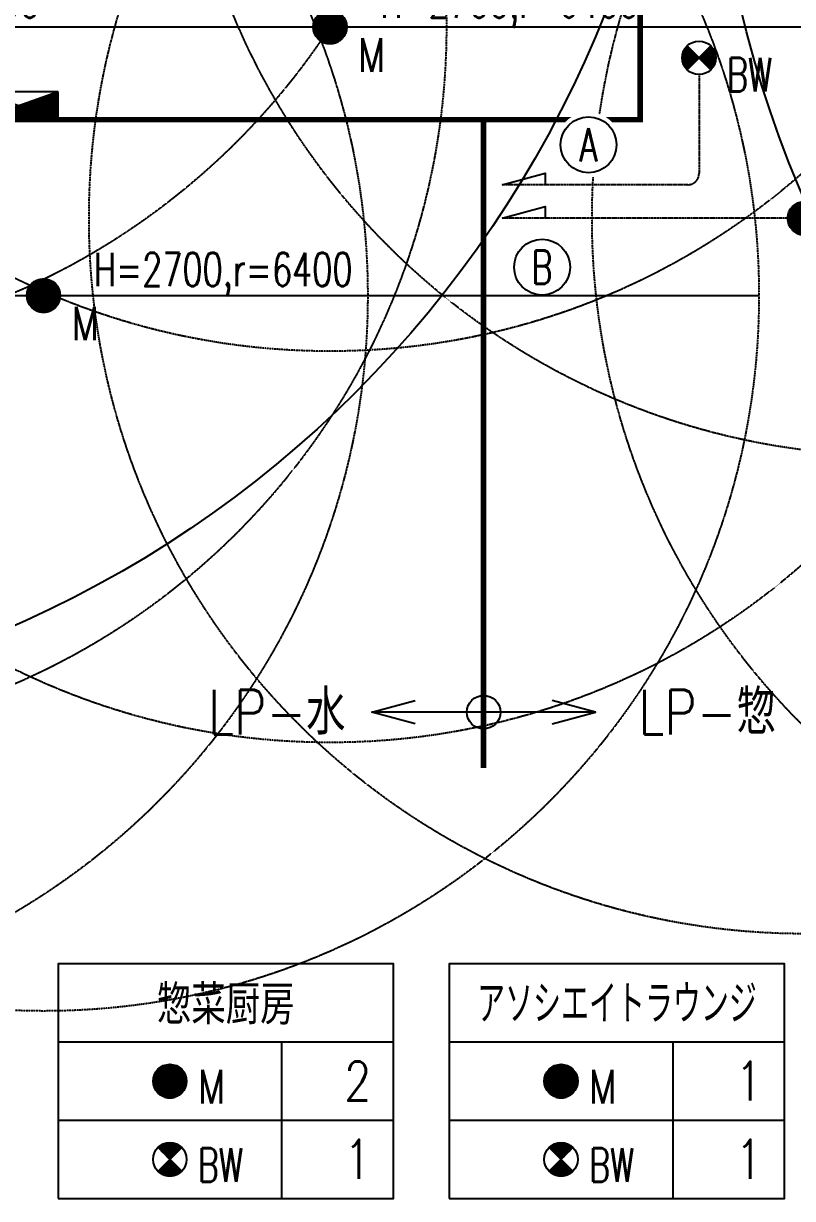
# Model space of a CAD drawing. Header units: millimetres. Extents: x 3825 to 176605, y 1457 to 56850.
# Drawn here: x 118042 to 124921, y 10875 to 21385 of the extents above; entities that cross this region are included whole.
import ezdxf
from ezdxf.enums import TextEntityAlignment as Align

# ---------------------------------------------------------------- set-up
doc = ezdxf.new("R2010")
doc.units = ezdxf.units.MM
doc.header["$LTSCALE"] = 0.2
doc.set_wipeout_variables(frame=1)
for name, pattern in [('CENTER', [50.8, 31.75, -6.35, 6.35, -6.35]), ('HIDDEN2', [4.7625, 3.175, -1.5875]), ('PHANTOM', [63.5, 31.75, -6.35, 6.35, -6.35, 6.35, -6.35])]:
    doc.linetypes.add(name, pattern=pattern)
doc.layers.get('Defpoints').update_dxf_attribs({"color": 5})
for name, color, linetype in [('1_シンボル', 2, 'Continuous'), ('1_回路番号', 4, 'Continuous'), ('1_文字', 3, 'Continuous'), ('1_範囲円', 7, 'HIDDEN2'), ('1_配線_1', 1, 'Continuous'), ('1_配線_4', 1, 'CENTER'), ('1_電源区画', 4, 'Continuous')]:
    doc.layers.add(name, color=color, linetype=linetype)
doc.layers.add('kakure', color=5, linetype='Continuous', plot=False)
doc.styles.get("Standard").update_dxf_attribs({"font": 'simplex.shx', "width": 0.8, "bigfont": 'extfont2.shx'})
pattern_1 = [(0, (-30500, -18700), (0, 3.175), [])]
pattern_2 = [(0, (-51500, -19500), (0, 3.175), [])]

# ---------------------------------------------------------------- blocks, each defined once
blk = doc.blocks.new('2_非常照明_埋込中天井（H2700R6400）')
at = {"layer": '1_シンボル', "linetype": 'ByBlock'}
h = blk.add_hatch(dxfattribs=at)
h.set_pattern_fill('LINE', color=256, style=0)
h.set_pattern_definition(pattern_1)
edge = h.paths.add_edge_path()
edge.add_arc((0, 0), 150, 0, 360)
blk.add_circle((0, 0), 150, dxfattribs=at)
at = {"layer": '1_範囲円'}
blk.add_circle((0, 0), 6400, dxfattribs=at)
at = {"layer": 'kakure'}
blk.add_line((0, 0), (6400, 0), dxfattribs=at)
at = {"layer": 'kakure', "width": 0.7}
blk.add_text('H=2700,r=6400', height=300, dxfattribs=at).set_placement((451, 233), align=Align.MIDDLE_LEFT)
blk = doc.blocks.new('EL-避難口誘導灯')
at = {"linetype": 'ByBlock'}
h = blk.add_hatch(dxfattribs=at)
h.set_pattern_fill('LINE', color=0, style=0)
h.set_pattern_definition(pattern_2)
h.paths.add_polyline_path([(-106, 106), (0, 0), (106, 106, 0.414214)])
h = blk.add_hatch(dxfattribs=at)
h.set_pattern_fill('LINE', color=0, style=0)
h.set_pattern_definition(pattern_2)
h.paths.add_polyline_path([(-106, -106, 0.414214), (106, -106), (0, 0)])
at = {"color": 0, "linetype": 'ByBlock'}
for p, q in [((-106, 106), (106, -106)), ((-106, -106), (106, 106))]:
    blk.add_line(p, q, dxfattribs=at)
blk.add_circle((0, 0), 150, dxfattribs=at)
blk = doc.blocks.new('B-電灯動力盤 A')
at = {"linetype": 'ByBlock'}
h = blk.add_hatch(dxfattribs=at)
h.set_pattern_fill('LINE', color=0, style=0)
h.set_pattern_definition([(0, (-9500, -23375), (0, 3.175), [])])
h.paths.add_polyline_path([(350, 250), (-350, 0), (350, 0)])
at = {"color": 0, "linetype": 'ByBlock', "lineweight": -2}
blk.add_line((-350, 250), (350, 0), dxfattribs=at)
at = {"color": 0, "linetype": 'ByBlock'}
for p, q in [((350, 250), (-350, 0)), ((350, 250), (-350, 250)), ((-350, 250), (-350, 0)), ((350, 0), (350, 250)), ((-350, 0), (350, 0))]:
    blk.add_line(p, q, dxfattribs=at)
blk = doc.blocks.new('2_非常照明_埋込中天井（H3000R6900）')
at = {"layer": '1_範囲円'}
blk.add_circle((0, 0), 6900, dxfattribs=at)
blk = doc.blocks.new('2_非常照明_埋込低天井（H2700R3600）')
at = {"layer": '1_シンボル', "linetype": 'ByBlock'}
h = blk.add_hatch(dxfattribs=at)
h.set_pattern_fill('LINE', color=256, style=0)
h.set_pattern_definition(pattern_1)
edge = h.paths.add_edge_path()
edge.add_arc((0, 0), 150, 0, 360)
blk.add_circle((0, 0), 150, dxfattribs=at)
at = {"layer": '1_範囲円'}
blk.add_circle((0, 0), 3600, dxfattribs=at)
at = {"layer": 'kakure'}
blk.add_line((0, 0), (3600, 0), dxfattribs=at)
at = {"layer": 'kakure', "width": 0.6}
for s, p in [('H=2700,', (451, 683)), ('r=3600', (451, 233))]:
    blk.add_text(s, height=300, dxfattribs=at).set_placement(p, align=Align.MIDDLE_LEFT)

msp = doc.modelspace()

# ---------------------------------------------------------------- hatches: boundary and pattern name
at = {"layer": '1_シンボル', "linetype": 'ByBlock'}
h = msp.add_hatch(dxfattribs=at)
h.set_pattern_fill('LINE', color=256, style=0)
h.set_pattern_definition([(0, (88850.812, -6775.1392), (0, 3.175), [])])
edge = h.paths.add_edge_path()
edge.add_arc((119351, 11925), 150, 0, 360)
h = msp.add_hatch(dxfattribs=at)
h.set_pattern_fill('LINE', color=256, style=0)
h.set_pattern_definition([(0, (92350.812, -6775.1392), (0, 3.175), [])])
edge = h.paths.add_edge_path()
edge.add_arc((122851, 11925), 150, 0, 360)

# ---------------------------------------------------------------- linework, layer by layer
for centre in [(119351, 11925), (122851, 11925)]:
    msp.add_circle(centre, 150, dxfattribs=at)
at = {"layer": '1_文字', "lineweight": -3}
for p, q in [((118351, 12275), (121351, 12275)), ((120351, 12275), (120351, 10875)), ((121851, 12275), (124851, 12275)), ((123851, 12275), (123851, 10875)), ((118351, 11575), (121351, 11575)), ((121851, 11575), (124851, 11575))]:
    msp.add_line(p, q, dxfattribs=at)
for points in [[(118351, 10875), (121351, 10875), (121351, 12975), (118351, 12975)], [(121851, 10875), (124851, 10875), (124851, 12975), (121851, 12975)]]:
    msp.add_lwpolyline(points, close=True, dxfattribs=at)
at = {"layer": '1_配線_1'}
for points in [[(122323, 19943), (122709, 20047), (122709, 19943)], [(122323, 19643), (122709, 19747), (122709, 19643)]]:
    msp.add_lwpolyline(points, dxfattribs=at)
at = {"layer": '1_配線_4'}
for p, q in [((115575, 21354), (120634, 21354)), ((124085, 20928), (124085, 20043)), ((123985, 19943), (122323, 19943)), ((124878, 19643), (122323, 19643)), ((114871, 18952), (118071, 18952))]:
    msp.add_line(p, q, dxfattribs=at)
msp.add_arc((123985, 20043), 100, 270, 0, dxfattribs=at)
at = {"layer": '1_電源区画'}
msp.add_line((123158, 15225), (121158, 15225), dxfattribs=at)
at = {"layer": '1_電源区画', "linetype": 'PHANTOM', "const_width": 50}
msp.add_lwpolyline([(113151, 14725), (113151, 20525), (122158, 20525), (122158, 14725)], dxfattribs=at)
at = {"layer": '1_電源区画'}
for points in [[(121545, 15121), (121158, 15225), (121545, 15328)], [(122772, 15121), (123158, 15225), (122772, 15328)]]:
    msp.add_lwpolyline(points, dxfattribs=at)
msp.add_circle((122158, 15225), 150, dxfattribs=at)
at = {"layer": 'Defpoints'}
for centre in [(113944, 25159), (134195, 23810)]:
    msp.add_circle(centre, 10000, dxfattribs=at)

# ---------------------------------------------------------------- block references
at = {"layer": '1_シンボル'}
for name, p in [('2_非常照明_埋込中天井（H3000R6900）', (129695, 27700)), ('2_非常照明_埋込中天井（H2700R6400）', (115425, 24854)), ('2_非常照明_埋込低天井（H2700R3600）', (128418, 24754)), ('2_非常照明_埋込中天井（H2700R6400）', (115425, 21354)), ('2_非常照明_埋込中天井（H2700R6400）', (125028, 19643)), ('2_非常照明_埋込中天井（H2700R6400）', (129528, 19643)), ('2_非常照明_埋込中天井（H2700R6400）', (114721, 18952)), ('B-電灯動力盤 A', (118001, 20525))]:
    msp.add_blockref(name, p, dxfattribs=at)
at = {"layer": '1_シンボル', "linetype": 'Continuous', "lineweight": 0}
for p, rotation in [((124085, 21078), 89.99999999999997), ((119351, 11225), 180), ((122851, 11225), 180)]:
    msp.add_blockref('EL-避難口誘導灯', p, dxfattribs=dict(at, rotation=rotation))

# ---------------------------------------------------------------- texts
at = {"layer": '1_文字'}
for s, width, p in [('M', 0.8, (121034, 20954)), ('BW', 0.7, (124335, 20778)), ('M', 0.8, (118471, 18552)), ('M', 0.8, (119601, 11725)), ('M', 0.8, (123101, 11725)), ('BW', 0.7, (119601, 11025)), ('BW', 0.7, (123101, 11025))]:
    msp.add_text(s, height=300, dxfattribs=dict(at, width=width)).set_placement(p)
at = {"layer": '1_文字', "lineweight": -3}
for s, width, p in [('惣菜厨房', 0.8, (119851, 12625)), ('アソシエイトラウンジ', 0.65, (123351, 12625))]:
    msp.add_text(s, height=350, dxfattribs=dict(at, width=width)).set_placement(p, align=Align.MIDDLE)
at = {"layer": '1_文字', "lineweight": -3, "width": 0.8}
for s, p in [('2', (121151, 11750)), ('1', (124651, 11750)), ('1', (121151, 11050)), ('1', (124651, 11050))]:
    msp.add_text(s, height=350, dxfattribs=at).set_placement(p, align=Align.RIGHT)
at = {"layer": '1_電源区画', "width": 0.8}
for s, p in [('LP-水', (120308, 15225)), ('LP-惣', (124158, 15225))]:
    msp.add_text(s, height=400, dxfattribs=at).set_placement(p, align=Align.MIDDLE_CENTER)

# ---------------------------------------------------------------- next in the draw order: wipeouts: each hides what was drawn before it
msp.add_wipeout([(122680, 19497), (122678, 19497), (122676, 19497), (122674, 19497), (122672, 19497), (122671, 19497), (122669, 19497), (122667, 19497), (122665, 19497), (122663, 19497), (122662, 19497), (122660, 19497), (122658, 19497), (122656, 19496), (122654, 19496), (122652, 19496), (122651, 19496), (122649, 19496), (122647, 19495), (122645, 19495), (122643, 19495), (122641, 19495), (122640, 19495), (122638, 19494), (122636, 19494), (122634, 19494), (122632, 19493), (122631, 19493), (122629, 19493), (122627, 19492), (122625, 19492), (122623, 19492), (122622, 19491), (122620, 19491), (122618, 19491), (122616, 19490), (122614, 19490), (122613, 19489), (122611, 19489), (122609, 19489), (122607, 19488), (122606, 19488), (122604, 19487), (122602, 19487), (122600, 19486), (122598, 19486), (122597, 19485), (122595, 19485), (122593, 19484), (122591, 19483), (122590, 19483), (122588, 19482), (122586, 19482), (122585, 19481), (122583, 19481), (122581, 19480), (122579, 19479), (122578, 19479), (122576, 19478), (122574, 19477), (122573, 19477), (122571, 19476), (122569, 19475), (122567, 19475), (122566, 19474), (122564, 19473), (122562, 19472), (122561, 19472), (122559, 19471), (122557, 19470), (122556, 19469), (122554, 19469), (122552, 19468), (122551, 19467), (122549, 19466), (122548, 19465), (122546, 19464), (122544, 19464), (122543, 19463), (122541, 19462), (122539, 19461), (122538, 19460), (122536, 19459), (122535, 19458), (122533, 19457), (122531, 19456), (122530, 19455), (122528, 19454), (122527, 19454), (122525, 19453), (122524, 19452), (122522, 19451), (122521, 19450), (122519, 19449), (122518, 19448), (122516, 19447), (122515, 19445), (122513, 19444), (122512, 19443), (122510, 19442), (122509, 19441), (122507, 19440), (122506, 19439), (122504, 19438), (122503, 19437), (122501, 19436), (122500, 19435), (122498, 19433), (122497, 19432), (122496, 19431), (122494, 19430), (122493, 19429), (122491, 19428), (122490, 19426), (122489, 19425), (122487, 19424), (122486, 19423), (122484, 19422), (122483, 19420), (122482, 19419), (122480, 19418), (122479, 19417), (122478, 19415), (122476, 19414), (122475, 19413), (122474, 19411), (122473, 19410), (122471, 19409), (122470, 19407), (122469, 19406), (122467, 19405), (122466, 19403), (122465, 19402), (122464, 19401), (122463, 19399), (122461, 19398), (122460, 19397), (122459, 19395), (122458, 19394), (122457, 19392), (122455, 19391), (122454, 19390), (122453, 19388), (122452, 19387), (122451, 19385), (122450, 19384), (122449, 19382), (122447, 19381), (122446, 19379), (122445, 19378), (122444, 19376), (122443, 19375), (122442, 19373), (122441, 19372), (122440, 19370), (122439, 19369), (122438, 19367), (122437, 19366), (122436, 19364), (122435, 19363), (122434, 19361), (122433, 19360), (122432, 19358), (122431, 19357), (122430, 19355), (122429, 19353), (122428, 19352), (122427, 19350), (122426, 19349), (122426, 19347), (122425, 19345), (122424, 19344), (122423, 19342), (122422, 19341), (122421, 19339), (122420, 19337), (122420, 19336), (122419, 19334), (122418, 19332), (122417, 19331), (122416, 19329), (122416, 19327), (122415, 19326), (122414, 19324), (122413, 19322), (122413, 19321), (122412, 19319), (122411, 19317), (122411, 19316), (122410, 19314), (122409, 19312), (122409, 19311), (122408, 19309), (122407, 19307), (122407, 19305), (122406, 19304), (122405, 19302), (122405, 19300), (122404, 19299), (122404, 19297), (122403, 19295), (122403, 19293), (122402, 19292), (122401, 19290), (122401, 19288), (122400, 19286), (122400, 19285), (122399, 19283), (122399, 19281), (122398, 19279), (122398, 19277), (122398, 19276), (122397, 19274), (122397, 19272), (122396, 19270), (122396, 19269), (122396, 19267), (122395, 19265), (122395, 19263), (122394, 19261), (122394, 19260), (122394, 19258), (122393, 19256), (122393, 19254), (122393, 19252), (122393, 19251), (122392, 19249), (122392, 19247), (122392, 19245), (122391, 19243), (122391, 19241), (122391, 19240), (122391, 19238), (122391, 19236), (122390, 19234), (122390, 19232), (122390, 19230), (122390, 19229), (122390, 19227), (122390, 19225), (122390, 19223), (122389, 19221), (122389, 19220), (122389, 19218), (122389, 19216), (122389, 19214), (122389, 19212), (122389, 19210), (122389, 19209), (122389, 19207), (122389, 19205), (122389, 19203), (122389, 19201), (122389, 19199), (122389, 19198), (122389, 19196), (122389, 19194), (122389, 19192), (122389, 19190), (122390, 19188), (122390, 19187), (122390, 19185), (122390, 19183), (122390, 19181), (122390, 19179), (122390, 19177), (122391, 19176), (122391, 19174), (122391, 19172), (122391, 19170), (122391, 19168), (122392, 19167), (122392, 19165), (122392, 19163), (122393, 19161), (122393, 19159), (122393, 19157), (122393, 19156), (122394, 19154), (122394, 19152), (122394, 19150), (122395, 19148), (122395, 19147), (122396, 19145), (122396, 19143), (122396, 19141), (122397, 19139), (122397, 19138), (122398, 19136), (122398, 19134), (122398, 19132), (122399, 19131), (122399, 19129), (122400, 19127), (122400, 19125), (122401, 19124), (122401, 19122), (122402, 19120), (122403, 19118), (122403, 19117), (122404, 19115), (122404, 19113), (122405, 19111), (122405, 19110), (122406, 19108), (122407, 19106), (122407, 19104), (122408, 19103), (122409, 19101), (122409, 19099), (122410, 19098), (122411, 19096), (122411, 19094), (122412, 19092), (122413, 19091), (122413, 19089), (122414, 19087), (122415, 19086), (122416, 19084), (122416, 19082), (122417, 19081), (122418, 19079), (122419, 19077), (122420, 19076), (122420, 19074), (122421, 19073), (122422, 19071), (122423, 19069), (122424, 19068), (122425, 19066), (122426, 19064), (122426, 19063), (122427, 19061), (122428, 19060), (122429, 19058), (122430, 19057), (122431, 19055), (122432, 19053), (122433, 19052), (122434, 19050), (122435, 19049), (122436, 19047), (122437, 19046), (122438, 19044), (122439, 19043), (122440, 19041), (122441, 19040), (122442, 19038), (122443, 19037), (122444, 19035), (122445, 19034), (122446, 19032), (122447, 19031), (122449, 19029), (122450, 19028), (122451, 19026), (122452, 19025), (122453, 19023), (122454, 19022), (122455, 19021), (122457, 19019), (122458, 19018), (122459, 19016), (122460, 19015), (122461, 19014), (122463, 19012), (122464, 19011), (122465, 19009), (122466, 19008), (122467, 19007), (122469, 19005), (122470, 19004), (122471, 19003), (122473, 19002), (122474, 19000), (122475, 18999), (122476, 18998), (122478, 18996), (122479, 18995), (122480, 18994), (122482, 18993), (122483, 18991), (122484, 18990), (122486, 18989), (122487, 18988), (122489, 18986), (122490, 18985), (122491, 18984), (122493, 18983), (122494, 18982), (122496, 18980), (122497, 18979), (122498, 18978), (122500, 18977), (122501, 18976), (122503, 18975), (122504, 18974), (122506, 18973), (122507, 18971), (122509, 18970), (122510, 18969), (122512, 18968), (122513, 18967), (122515, 18966), (122516, 18965), (122518, 18964), (122519, 18963), (122521, 18962), (122522, 18961), (122524, 18960), (122525, 18959), (122527, 18958), (122528, 18957), (122530, 18956), (122531, 18955), (122533, 18954), (122535, 18953), (122536, 18952), (122538, 18952), (122539, 18951), (122541, 18950), (122543, 18949), (122544, 18948), (122546, 18947), (122548, 18946), (122549, 18945), (122551, 18945), (122552, 18944), (122554, 18943), (122556, 18942), (122557, 18941), (122559, 18941), (122561, 18940), (122562, 18939), (122564, 18938), (122566, 18938), (122567, 18937), (122569, 18936), (122571, 18936), (122573, 18935), (122574, 18934), (122576, 18934), (122578, 18933), (122579, 18932), (122581, 18932), (122583, 18931), (122585, 18930), (122586, 18930), (122588, 18929), (122590, 18929), (122591, 18928), (122593, 18928), (122595, 18927), (122597, 18926), (122598, 18926), (122600, 18925), (122602, 18925), (122604, 18924), (122606, 18924), (122607, 18924), (122609, 18923), (122611, 18923), (122613, 18922), (122614, 18922), (122616, 18921), (122618, 18921), (122620, 18921), (122622, 18920), (122623, 18920), (122625, 18919), (122627, 18919), (122629, 18919), (122631, 18918), (122632, 18918), (122634, 18918), (122636, 18918), (122638, 18917), (122640, 18917), (122641, 18917), (122643, 18917), (122645, 18916), (122647, 18916), (122649, 18916), (122651, 18916), (122652, 18916), (122654, 18915), (122656, 18915), (122658, 18915), (122660, 18915), (122662, 18915), (122663, 18915), (122665, 18915), (122667, 18914), (122669, 18914), (122671, 18914), (122672, 18914), (122674, 18914), (122676, 18914), (122678, 18914), (122680, 18914), (122682, 18914), (122683, 18914), (122685, 18914), (122687, 18914), (122689, 18914), (122691, 18914), (122693, 18914), (122694, 18914), (122696, 18915), (122698, 18915), (122700, 18915), (122702, 18915), (122704, 18915), (122705, 18915), (122707, 18915), (122709, 18916), (122711, 18916), (122713, 18916), (122715, 18916), (122716, 18916), (122718, 18917), (122720, 18917), (122722, 18917), (122724, 18917), (122725, 18918), (122727, 18918), (122729, 18918), (122731, 18918), (122733, 18919), (122734, 18919), (122736, 18919), (122738, 18920), (122740, 18920), (122742, 18921), (122743, 18921), (122745, 18921), (122747, 18922), (122749, 18922), (122751, 18923), (122752, 18923), (122754, 18924), (122756, 18924), (122758, 18924), (122759, 18925), (122761, 18925), (122763, 18926), (122765, 18926), (122766, 18927), (122768, 18928), (122770, 18928), (122772, 18929), (122773, 18929), (122775, 18930), (122777, 18930), (122779, 18931), (122780, 18932), (122782, 18932), (122784, 18933), (122786, 18934), (122787, 18934), (122789, 18935), (122791, 18936), (122792, 18936), (122794, 18937), (122796, 18938), (122797, 18938), (122799, 18939), (122801, 18940), (122802, 18941), (122804, 18941), (122806, 18942), (122807, 18943), (122809, 18944), (122811, 18945), (122812, 18945), (122814, 18946), (122816, 18947), (122817, 18948), (122819, 18949), (122820, 18950), (122822, 18951), (122824, 18952), (122825, 18952), (122827, 18953), (122828, 18954), (122830, 18955), (122832, 18956), (122833, 18957), (122835, 18958), (122836, 18959), (122838, 18960), (122839, 18961), (122841, 18962), (122842, 18963), (122844, 18964), (122845, 18965), (122847, 18966), (122848, 18967), (122850, 18968), (122851, 18969), (122853, 18970), (122854, 18971), (122856, 18973), (122857, 18974), (122859, 18975), (122860, 18976), (122862, 18977), (122863, 18978), (122865, 18979), (122866, 18980), (122867, 18982), (122869, 18983), (122870, 18984), (122872, 18985), (122873, 18986), (122874, 18988), (122876, 18989), (122877, 18990), (122878, 18991), (122880, 18993), (122881, 18994), (122882, 18995), (122884, 18996), (122885, 18998), (122886, 18999), (122888, 19000), (122889, 19002), (122890, 19003), (122891, 19004), (122893, 19005), (122894, 19007), (122895, 19008), (122896, 19009), (122898, 19011), (122899, 19012), (122900, 19014), (122901, 19015), (122903, 19016), (122904, 19018), (122905, 19019), (122906, 19021), (122907, 19022), (122908, 19023), (122910, 19025), (122911, 19026), (122912, 19028), (122913, 19029), (122914, 19031), (122915, 19032), (122916, 19034), (122917, 19035), (122918, 19037), (122919, 19038), (122920, 19040), (122921, 19041), (122922, 19043), (122924, 19044), (122925, 19046), (122926, 19047), (122927, 19049), (122927, 19050), (122928, 19052), (122929, 19053), (122930, 19055), (122931, 19057), (122932, 19058), (122933, 19060), (122934, 19061), (122935, 19063), (122936, 19064), (122937, 19066), (122938, 19068), (122938, 19069), (122939, 19071), (122940, 19073), (122941, 19074), (122942, 19076), (122943, 19077), (122943, 19079), (122944, 19081), (122945, 19082), (122946, 19084), (122947, 19086), (122947, 19087), (122948, 19089), (122949, 19091), (122949, 19092), (122950, 19094), (122951, 19096), (122952, 19098), (122952, 19099), (122953, 19101), (122954, 19103), (122954, 19104), (122955, 19106), (122955, 19108), (122956, 19110), (122957, 19111), (122957, 19113), (122958, 19115), (122958, 19117), (122959, 19118), (122960, 19120), (122960, 19122), (122961, 19124), (122961, 19125), (122962, 19127), (122962, 19129), (122963, 19131), (122963, 19132), (122963, 19134), (122964, 19136), (122964, 19138), (122965, 19139), (122965, 19141), (122966, 19143), (122966, 19145), (122966, 19147), (122967, 19148), (122967, 19150), (122967, 19152), (122968, 19154), (122968, 19156), (122968, 19157), (122969, 19159), (122969, 19161), (122969, 19163), (122969, 19165), (122970, 19167), (122970, 19168), (122970, 19170), (122970, 19172), (122971, 19174), (122971, 19176), (122971, 19177), (122971, 19179), (122971, 19181), (122972, 19183), (122972, 19185), (122972, 19187), (122972, 19188), (122972, 19190), (122972, 19192), (122972, 19194), (122972, 19196), (122972, 19198), (122972, 19199), (122972, 19201), (122972, 19203), (122972, 19205), (122972, 19207), (122972, 19209), (122972, 19210), (122972, 19212), (122972, 19214), (122972, 19216), (122972, 19218), (122972, 19220), (122972, 19221), (122972, 19223), (122972, 19225), (122972, 19227), (122972, 19229), (122971, 19230), (122971, 19232), (122971, 19234), (122971, 19236), (122971, 19238), (122970, 19240), (122970, 19241), (122970, 19243), (122970, 19245), (122969, 19247), (122969, 19249), (122969, 19251), (122969, 19252), (122968, 19254), (122968, 19256), (122968, 19258), (122967, 19260), (122967, 19261), (122967, 19263), (122966, 19265), (122966, 19267), (122966, 19269), (122965, 19270), (122965, 19272), (122964, 19274), (122964, 19276), (122963, 19277), (122963, 19279), (122963, 19281), (122962, 19283), (122962, 19285), (122961, 19286), (122961, 19288), (122960, 19290), (122960, 19292), (122959, 19293), (122958, 19295), (122958, 19297), (122957, 19299), (122957, 19300), (122956, 19302), (122955, 19304), (122955, 19305), (122954, 19307), (122954, 19309), (122953, 19311), (122952, 19312), (122952, 19314), (122951, 19316), (122950, 19317), (122949, 19319), (122949, 19321), (122948, 19322), (122947, 19324), (122947, 19326), (122946, 19327), (122945, 19329), (122944, 19331), (122943, 19332), (122943, 19334), (122942, 19336), (122941, 19337), (122940, 19339), (122939, 19341), (122938, 19342), (122938, 19344), (122937, 19345), (122936, 19347), (122935, 19349), (122934, 19350), (122933, 19352), (122932, 19353), (122931, 19355), (122930, 19357), (122929, 19358), (122928, 19360), (122927, 19361), (122927, 19363), (122926, 19364), (122925, 19366), (122924, 19367), (122922, 19369), (122921, 19370), (122920, 19372), (122919, 19373), (122918, 19375), (122917, 19376), (122916, 19378), (122915, 19379), (122914, 19381), (122913, 19382), (122912, 19384), (122911, 19385), (122910, 19387), (122908, 19388), (122907, 19390), (122906, 19391), (122905, 19392), (122904, 19394), (122903, 19395), (122901, 19397), (122900, 19398), (122899, 19399), (122898, 19401), (122896, 19402), (122895, 19403), (122894, 19405), (122893, 19406), (122891, 19407), (122890, 19409), (122889, 19410), (122888, 19411), (122886, 19413), (122885, 19414), (122884, 19415), (122882, 19417), (122881, 19418), (122880, 19419), (122878, 19420), (122877, 19422), (122876, 19423), (122874, 19424), (122873, 19425), (122872, 19426), (122870, 19428), (122869, 19429), (122867, 19430), (122866, 19431), (122865, 19432), (122863, 19433), (122862, 19435), (122860, 19436), (122859, 19437), (122857, 19438), (122856, 19439), (122854, 19440), (122853, 19441), (122851, 19442), (122850, 19443), (122848, 19444), (122847, 19445), (122845, 19447), (122844, 19448), (122842, 19449), (122841, 19450), (122839, 19451), (122838, 19452), (122836, 19453), (122835, 19454), (122833, 19454), (122832, 19455), (122830, 19456), (122828, 19457), (122827, 19458), (122825, 19459), (122824, 19460), (122822, 19461), (122820, 19462), (122819, 19463), (122817, 19464), (122816, 19464), (122814, 19465), (122812, 19466), (122811, 19467), (122809, 19468), (122807, 19469), (122806, 19469), (122804, 19470), (122802, 19471), (122801, 19472), (122799, 19472), (122797, 19473), (122796, 19474), (122794, 19475), (122792, 19475), (122791, 19476), (122789, 19477), (122787, 19477), (122786, 19478), (122784, 19479), (122782, 19479), (122780, 19480), (122779, 19481), (122777, 19481), (122775, 19482), (122773, 19482), (122772, 19483), (122770, 19483), (122768, 19484), (122766, 19485), (122765, 19485), (122763, 19486), (122761, 19486), (122759, 19487), (122758, 19487), (122756, 19488), (122754, 19488), (122752, 19489), (122751, 19489), (122749, 19489), (122747, 19490), (122745, 19490), (122743, 19491), (122742, 19491), (122740, 19491), (122738, 19492), (122736, 19492), (122734, 19492), (122733, 19493), (122731, 19493), (122729, 19493), (122727, 19494), (122725, 19494), (122724, 19494), (122722, 19495), (122720, 19495), (122718, 19495), (122716, 19495), (122715, 19495), (122713, 19496), (122711, 19496), (122709, 19496), (122707, 19496), (122705, 19496), (122704, 19497), (122702, 19497), (122700, 19497), (122698, 19497), (122696, 19497), (122694, 19497), (122693, 19497), (122691, 19497), (122689, 19497), (122687, 19497), (122685, 19497), (122683, 19497), (122682, 19497)])

# ---------------------------------------------------------------- next in the draw order: linework, layer by layer
at = {"layer": '1_回路番号'}
msp.add_circle((122681, 19206), 250, dxfattribs=at)
at = {"layer": '1_電源区画', "linetype": 'PHANTOM', "const_width": 50}
msp.add_lwpolyline([(122158, 20525), (123558, 20525), (123558, 21775), (130918, 21775), (130918, 14725)], dxfattribs=at)

# ---------------------------------------------------------------- next in the draw order: block references
at = {"layer": '1_シンボル'}
msp.add_blockref('2_非常照明_埋込中天井（H2700R6400）', (118221, 18952), dxfattribs=at)

# ---------------------------------------------------------------- next in the draw order: texts
at = {"layer": '1_回路番号', "linetype": 'Continuous', "lineweight": 0, "width": 0.7}
msp.add_text('B', height=300, dxfattribs=at).set_placement((122681, 19206), align=Align.MIDDLE)

# ---------------------------------------------------------------- next in the draw order: wipeouts: each hides what was drawn before it
msp.add_wipeout([(123096, 20592), (123095, 20592), (123093, 20592), (123091, 20592), (123089, 20592), (123087, 20591), (123085, 20591), (123084, 20591), (123082, 20591), (123080, 20591), (123078, 20591), (123076, 20591), (123074, 20591), (123073, 20591), (123071, 20590), (123069, 20590), (123067, 20590), (123065, 20590), (123063, 20590), (123062, 20589), (123060, 20589), (123058, 20589), (123056, 20589), (123054, 20588), (123053, 20588), (123051, 20588), (123049, 20588), (123047, 20587), (123045, 20587), (123044, 20587), (123042, 20586), (123040, 20586), (123038, 20586), (123036, 20585), (123035, 20585), (123033, 20584), (123031, 20584), (123029, 20584), (123027, 20583), (123026, 20583), (123024, 20582), (123022, 20582), (123020, 20581), (123019, 20581), (123017, 20580), (123015, 20580), (123013, 20579), (123012, 20579), (123010, 20578), (123008, 20578), (123006, 20577), (123005, 20577), (123003, 20576), (123001, 20575), (122999, 20575), (122998, 20574), (122996, 20573), (122994, 20573), (122992, 20572), (122991, 20572), (122989, 20571), (122987, 20570), (122986, 20569), (122984, 20569), (122982, 20568), (122981, 20567), (122979, 20567), (122977, 20566), (122976, 20565), (122974, 20564), (122972, 20564), (122971, 20563), (122969, 20562), (122967, 20561), (122966, 20560), (122964, 20559), (122962, 20559), (122961, 20558), (122959, 20557), (122958, 20556), (122956, 20555), (122954, 20554), (122953, 20553), (122951, 20552), (122950, 20552), (122948, 20551), (122946, 20550), (122945, 20549), (122943, 20548), (122942, 20547), (122940, 20546), (122939, 20545), (122937, 20544), (122936, 20543), (122934, 20542), (122933, 20541), (122931, 20540), (122930, 20539), (122928, 20538), (122927, 20537), (122925, 20535), (122924, 20534), (122922, 20533), (122921, 20532), (122919, 20531), (122918, 20530), (122916, 20529), (122915, 20528), (122914, 20526), (122912, 20525), (122911, 20524), (122909, 20523), (122908, 20522), (122906, 20521), (122905, 20519), (122904, 20518), (122902, 20517), (122901, 20516), (122900, 20514), (122898, 20513), (122897, 20512), (122896, 20511), (122894, 20509), (122893, 20508), (122892, 20507), (122890, 20506), (122889, 20504), (122888, 20503), (122887, 20502), (122885, 20500), (122884, 20499), (122883, 20498), (122882, 20496), (122880, 20495), (122879, 20494), (122878, 20492), (122877, 20491), (122876, 20489), (122874, 20488), (122873, 20487), (122872, 20485), (122871, 20484), (122870, 20482), (122869, 20481), (122867, 20479), (122866, 20478), (122865, 20477), (122864, 20475), (122863, 20474), (122862, 20472), (122861, 20471), (122860, 20469), (122859, 20468), (122858, 20466), (122857, 20465), (122856, 20463), (122855, 20462), (122854, 20460), (122853, 20459), (122852, 20457), (122851, 20456), (122850, 20454), (122849, 20452), (122848, 20451), (122847, 20449), (122846, 20448), (122845, 20446), (122844, 20445), (122843, 20443), (122842, 20441), (122841, 20440), (122840, 20438), (122840, 20436), (122839, 20435), (122838, 20433), (122837, 20432), (122836, 20430), (122835, 20428), (122835, 20427), (122834, 20425), (122833, 20423), (122832, 20422), (122831, 20420), (122831, 20418), (122830, 20417), (122829, 20415), (122829, 20413), (122828, 20412), (122827, 20410), (122826, 20408), (122826, 20407), (122825, 20405), (122824, 20403), (122824, 20401), (122823, 20400), (122823, 20398), (122822, 20396), (122821, 20394), (122821, 20393), (122820, 20391), (122820, 20389), (122819, 20388), (122819, 20386), (122818, 20384), (122817, 20382), (122817, 20380), (122816, 20379), (122816, 20377), (122815, 20375), (122815, 20373), (122815, 20372), (122814, 20370), (122814, 20368), (122813, 20366), (122813, 20365), (122812, 20363), (122812, 20361), (122812, 20359), (122811, 20357), (122811, 20356), (122811, 20354), (122810, 20352), (122810, 20350), (122810, 20348), (122809, 20347), (122809, 20345), (122809, 20343), (122809, 20341), (122808, 20339), (122808, 20337), (122808, 20336), (122808, 20334), (122807, 20332), (122807, 20330), (122807, 20328), (122807, 20327), (122807, 20325), (122807, 20323), (122806, 20321), (122806, 20319), (122806, 20317), (122806, 20316), (122806, 20314), (122806, 20312), (122806, 20310), (122806, 20308), (122806, 20306), (122806, 20305), (122806, 20303), (122806, 20301), (122806, 20299), (122806, 20297), (122806, 20295), (122806, 20294), (122806, 20292), (122806, 20290), (122806, 20288), (122806, 20286), (122806, 20284), (122806, 20283), (122806, 20281), (122806, 20279), (122807, 20277), (122807, 20275), (122807, 20273), (122807, 20272), (122807, 20270), (122807, 20268), (122808, 20266), (122808, 20264), (122808, 20263), (122808, 20261), (122809, 20259), (122809, 20257), (122809, 20255), (122809, 20253), (122810, 20252), (122810, 20250), (122810, 20248), (122811, 20246), (122811, 20244), (122811, 20243), (122812, 20241), (122812, 20239), (122812, 20237), (122813, 20235), (122813, 20234), (122814, 20232), (122814, 20230), (122815, 20228), (122815, 20227), (122815, 20225), (122816, 20223), (122816, 20221), (122817, 20220), (122817, 20218), (122818, 20216), (122819, 20214), (122819, 20212), (122820, 20211), (122820, 20209), (122821, 20207), (122821, 20206), (122822, 20204), (122823, 20202), (122823, 20200), (122824, 20199), (122824, 20197), (122825, 20195), (122826, 20193), (122826, 20192), (122827, 20190), (122828, 20188), (122829, 20187), (122829, 20185), (122830, 20183), (122831, 20182), (122831, 20180), (122832, 20178), (122833, 20177), (122834, 20175), (122835, 20173), (122835, 20172), (122836, 20170), (122837, 20168), (122838, 20167), (122839, 20165), (122840, 20164), (122840, 20162), (122841, 20160), (122842, 20159), (122843, 20157), (122844, 20155), (122845, 20154), (122846, 20152), (122847, 20151), (122848, 20149), (122849, 20148), (122850, 20146), (122851, 20144), (122852, 20143), (122853, 20141), (122854, 20140), (122855, 20138), (122856, 20137), (122857, 20135), (122858, 20134), (122859, 20132), (122860, 20131), (122861, 20129), (122862, 20128), (122863, 20126), (122864, 20125), (122865, 20123), (122866, 20122), (122867, 20121), (122869, 20119), (122870, 20118), (122871, 20116), (122872, 20115), (122873, 20113), (122874, 20112), (122876, 20111), (122877, 20109), (122878, 20108), (122879, 20106), (122880, 20105), (122882, 20104), (122883, 20102), (122884, 20101), (122885, 20100), (122887, 20098), (122888, 20097), (122889, 20096), (122890, 20094), (122892, 20093), (122893, 20092), (122894, 20091), (122896, 20089), (122897, 20088), (122898, 20087), (122900, 20086), (122901, 20084), (122902, 20083), (122904, 20082), (122905, 20081), (122906, 20079), (122908, 20078), (122909, 20077), (122911, 20076), (122912, 20075), (122914, 20074), (122915, 20072), (122916, 20071), (122918, 20070), (122919, 20069), (122921, 20068), (122922, 20067), (122924, 20066), (122925, 20065), (122927, 20063), (122928, 20062), (122930, 20061), (122931, 20060), (122933, 20059), (122934, 20058), (122936, 20057), (122937, 20056), (122939, 20055), (122940, 20054), (122942, 20053), (122943, 20052), (122945, 20051), (122946, 20050), (122948, 20049), (122950, 20048), (122951, 20048), (122953, 20047), (122954, 20046), (122956, 20045), (122958, 20044), (122959, 20043), (122961, 20042), (122962, 20041), (122964, 20041), (122966, 20040), (122967, 20039), (122969, 20038), (122971, 20037), (122972, 20036), (122974, 20036), (122976, 20035), (122977, 20034), (122979, 20033), (122981, 20033), (122982, 20032), (122984, 20031), (122986, 20031), (122987, 20030), (122989, 20029), (122991, 20028), (122992, 20028), (122994, 20027), (122996, 20027), (122998, 20026), (122999, 20025), (123001, 20025), (123003, 20024), (123005, 20023), (123006, 20023), (123008, 20022), (123010, 20022), (123012, 20021), (123013, 20021), (123015, 20020), (123017, 20020), (123019, 20019), (123020, 20019), (123022, 20018), (123024, 20018), (123026, 20017), (123027, 20017), (123029, 20016), (123031, 20016), (123033, 20016), (123035, 20015), (123036, 20015), (123038, 20014), (123040, 20014), (123042, 20014), (123044, 20013), (123045, 20013), (123047, 20013), (123049, 20012), (123051, 20012), (123053, 20012), (123054, 20012), (123056, 20011), (123058, 20011), (123060, 20011), (123062, 20011), (123063, 20010), (123065, 20010), (123067, 20010), (123069, 20010), (123071, 20010), (123073, 20009), (123074, 20009), (123076, 20009), (123078, 20009), (123080, 20009), (123082, 20009), (123084, 20009), (123085, 20009), (123087, 20009), (123089, 20008), (123091, 20008), (123093, 20008), (123095, 20008), (123096, 20008), (123098, 20008), (123100, 20008), (123102, 20008), (123104, 20008), (123106, 20008), (123107, 20009), (123109, 20009), (123111, 20009), (123113, 20009), (123115, 20009), (123117, 20009), (123118, 20009), (123120, 20009), (123122, 20009), (123124, 20010), (123126, 20010), (123127, 20010), (123129, 20010), (123131, 20010), (123133, 20011), (123135, 20011), (123137, 20011), (123138, 20011), (123140, 20012), (123142, 20012), (123144, 20012), (123146, 20012), (123147, 20013), (123149, 20013), (123151, 20013), (123153, 20014), (123155, 20014), (123156, 20014), (123158, 20015), (123160, 20015), (123162, 20016), (123164, 20016), (123165, 20016), (123167, 20017), (123169, 20017), (123171, 20018), (123172, 20018), (123174, 20019), (123176, 20019), (123178, 20020), (123180, 20020), (123181, 20021), (123183, 20021), (123185, 20022), (123187, 20022), (123188, 20023), (123190, 20023), (123192, 20024), (123194, 20025), (123195, 20025), (123197, 20026), (123199, 20027), (123200, 20027), (123202, 20028), (123204, 20028), (123206, 20029), (123207, 20030), (123209, 20031), (123211, 20031), (123212, 20032), (123214, 20033), (123216, 20033), (123217, 20034), (123219, 20035), (123221, 20036), (123222, 20036), (123224, 20037), (123226, 20038), (123227, 20039), (123229, 20040), (123231, 20041), (123232, 20041), (123234, 20042), (123235, 20043), (123237, 20044), (123239, 20045), (123240, 20046), (123242, 20047), (123243, 20048), (123245, 20048), (123247, 20049), (123248, 20050), (123250, 20051), (123251, 20052), (123253, 20053), (123254, 20054), (123256, 20055), (123257, 20056), (123259, 20057), (123260, 20058), (123262, 20059), (123264, 20060), (123265, 20061), (123267, 20062), (123268, 20063), (123269, 20065), (123271, 20066), (123272, 20067), (123274, 20068), (123275, 20069), (123277, 20070), (123278, 20071), (123280, 20072), (123281, 20074), (123283, 20075), (123284, 20076), (123285, 20077), (123287, 20078), (123288, 20079), (123289, 20081), (123291, 20082), (123292, 20083), (123294, 20084), (123295, 20086), (123296, 20087), (123298, 20088), (123299, 20089), (123300, 20091), (123302, 20092), (123303, 20093), (123304, 20094), (123305, 20096), (123307, 20097), (123308, 20098), (123309, 20100), (123311, 20101), (123312, 20102), (123313, 20104), (123314, 20105), (123315, 20106), (123317, 20108), (123318, 20109), (123319, 20111), (123320, 20112), (123321, 20113), (123323, 20115), (123324, 20116), (123325, 20118), (123326, 20119), (123327, 20121), (123328, 20122), (123329, 20123), (123331, 20125), (123332, 20126), (123333, 20128), (123334, 20129), (123335, 20131), (123336, 20132), (123337, 20134), (123338, 20135), (123339, 20137), (123340, 20138), (123341, 20140), (123342, 20141), (123343, 20143), (123344, 20144), (123345, 20146), (123346, 20148), (123347, 20149), (123348, 20151), (123349, 20152), (123350, 20154), (123351, 20155), (123352, 20157), (123352, 20159), (123353, 20160), (123354, 20162), (123355, 20164), (123356, 20165), (123357, 20167), (123358, 20168), (123358, 20170), (123359, 20172), (123360, 20173), (123361, 20175), (123362, 20177), (123362, 20178), (123363, 20180), (123364, 20182), (123365, 20183), (123365, 20185), (123366, 20187), (123367, 20188), (123367, 20190), (123368, 20192), (123369, 20193), (123369, 20195), (123370, 20197), (123371, 20199), (123371, 20200), (123372, 20202), (123373, 20204), (123373, 20206), (123374, 20207), (123374, 20209), (123375, 20211), (123376, 20212), (123376, 20214), (123377, 20216), (123377, 20218), (123378, 20220), (123378, 20221), (123379, 20223), (123379, 20225), (123380, 20227), (123380, 20228), (123380, 20230), (123381, 20232), (123381, 20234), (123382, 20235), (123382, 20237), (123383, 20239), (123383, 20241), (123383, 20243), (123384, 20244), (123384, 20246), (123384, 20248), (123385, 20250), (123385, 20252), (123385, 20253), (123386, 20255), (123386, 20257), (123386, 20259), (123386, 20261), (123387, 20263), (123387, 20264), (123387, 20266), (123387, 20268), (123387, 20270), (123388, 20272), (123388, 20273), (123388, 20275), (123388, 20277), (123388, 20279), (123388, 20281), (123388, 20283), (123389, 20284), (123389, 20286), (123389, 20288), (123389, 20290), (123389, 20292), (123389, 20294), (123389, 20295), (123389, 20297), (123389, 20299), (123389, 20301), (123389, 20303), (123389, 20305), (123389, 20306), (123389, 20308), (123389, 20310), (123389, 20312), (123389, 20314), (123389, 20316), (123388, 20317), (123388, 20319), (123388, 20321), (123388, 20323), (123388, 20325), (123388, 20327), (123388, 20328), (123387, 20330), (123387, 20332), (123387, 20334), (123387, 20336), (123387, 20337), (123386, 20339), (123386, 20341), (123386, 20343), (123386, 20345), (123385, 20347), (123385, 20348), (123385, 20350), (123384, 20352), (123384, 20354), (123384, 20356), (123383, 20357), (123383, 20359), (123383, 20361), (123382, 20363), (123382, 20365), (123381, 20366), (123381, 20368), (123380, 20370), (123380, 20372), (123380, 20373), (123379, 20375), (123379, 20377), (123378, 20379), (123378, 20380), (123377, 20382), (123377, 20384), (123376, 20386), (123376, 20388), (123375, 20389), (123374, 20391), (123374, 20393), (123373, 20394), (123373, 20396), (123372, 20398), (123371, 20400), (123371, 20401), (123370, 20403), (123369, 20405), (123369, 20407), (123368, 20408), (123367, 20410), (123367, 20412), (123366, 20413), (123365, 20415), (123365, 20417), (123364, 20418), (123363, 20420), (123362, 20422), (123362, 20423), (123361, 20425), (123360, 20427), (123359, 20428), (123358, 20430), (123358, 20432), (123357, 20433), (123356, 20435), (123355, 20436), (123354, 20438), (123353, 20440), (123352, 20441), (123352, 20443), (123351, 20445), (123350, 20446), (123349, 20448), (123348, 20449), (123347, 20451), (123346, 20452), (123345, 20454), (123344, 20456), (123343, 20457), (123342, 20459), (123341, 20460), (123340, 20462), (123339, 20463), (123338, 20465), (123337, 20466), (123336, 20468), (123335, 20469), (123334, 20471), (123333, 20472), (123332, 20474), (123331, 20475), (123329, 20477), (123328, 20478), (123327, 20479), (123326, 20481), (123325, 20482), (123324, 20484), (123323, 20485), (123321, 20487), (123320, 20488), (123319, 20489), (123318, 20491), (123317, 20492), (123315, 20494), (123314, 20495), (123313, 20496), (123312, 20498), (123311, 20499), (123309, 20500), (123308, 20502), (123307, 20503), (123305, 20504), (123304, 20506), (123303, 20507), (123302, 20508), (123300, 20509), (123299, 20511), (123298, 20512), (123296, 20513), (123295, 20514), (123294, 20516), (123292, 20517), (123291, 20518), (123289, 20519), (123288, 20521), (123287, 20522), (123285, 20523), (123284, 20524), (123283, 20525), (123281, 20526), (123280, 20528), (123278, 20529), (123277, 20530), (123275, 20531), (123274, 20532), (123272, 20533), (123271, 20534), (123269, 20535), (123268, 20537), (123267, 20538), (123265, 20539), (123264, 20540), (123262, 20541), (123260, 20542), (123259, 20543), (123257, 20544), (123256, 20545), (123254, 20546), (123253, 20547), (123251, 20548), (123250, 20549), (123248, 20550), (123247, 20551), (123245, 20552), (123243, 20552), (123242, 20553), (123240, 20554), (123239, 20555), (123237, 20556), (123235, 20557), (123234, 20558), (123232, 20559), (123231, 20559), (123229, 20560), (123227, 20561), (123226, 20562), (123224, 20563), (123222, 20564), (123221, 20564), (123219, 20565), (123217, 20566), (123216, 20567), (123214, 20567), (123212, 20568), (123211, 20569), (123209, 20569), (123207, 20570), (123206, 20571), (123204, 20572), (123202, 20572), (123200, 20573), (123199, 20573), (123197, 20574), (123195, 20575), (123194, 20575), (123192, 20576), (123190, 20577), (123188, 20577), (123187, 20578), (123185, 20578), (123183, 20579), (123181, 20579), (123180, 20580), (123178, 20580), (123176, 20581), (123174, 20581), (123172, 20582), (123171, 20582), (123169, 20583), (123167, 20583), (123165, 20584), (123164, 20584), (123162, 20584), (123160, 20585), (123158, 20585), (123156, 20586), (123155, 20586), (123153, 20586), (123151, 20587), (123149, 20587), (123147, 20587), (123146, 20588), (123144, 20588), (123142, 20588), (123140, 20588), (123138, 20589), (123137, 20589), (123135, 20589), (123133, 20589), (123131, 20590), (123129, 20590), (123127, 20590), (123126, 20590), (123124, 20590), (123122, 20591), (123120, 20591), (123118, 20591), (123117, 20591), (123115, 20591), (123113, 20591), (123111, 20591), (123109, 20591), (123107, 20591), (123106, 20592), (123104, 20592), (123102, 20592), (123100, 20592), (123098, 20592)])

# ---------------------------------------------------------------- next in the draw order: linework, layer by layer
at = {"layer": '1_回路番号'}
msp.add_circle((123097, 20300), 250, dxfattribs=at)

# ---------------------------------------------------------------- next in the draw order: block references
at = {"layer": '1_シンボル'}
for p in [(120784, 24854), (125829, 23920), (120784, 21354)]:
    msp.add_blockref('2_非常照明_埋込中天井（H2700R6400）', p, dxfattribs=at)

# ---------------------------------------------------------------- next in the draw order: texts
at = {"layer": '1_回路番号', "linetype": 'Continuous', "lineweight": 0, "width": 0.7}
msp.add_text('A', height=300, dxfattribs=at).set_placement((123097, 20300), align=Align.MIDDLE)

doc.saveas('drawing.dxf')
